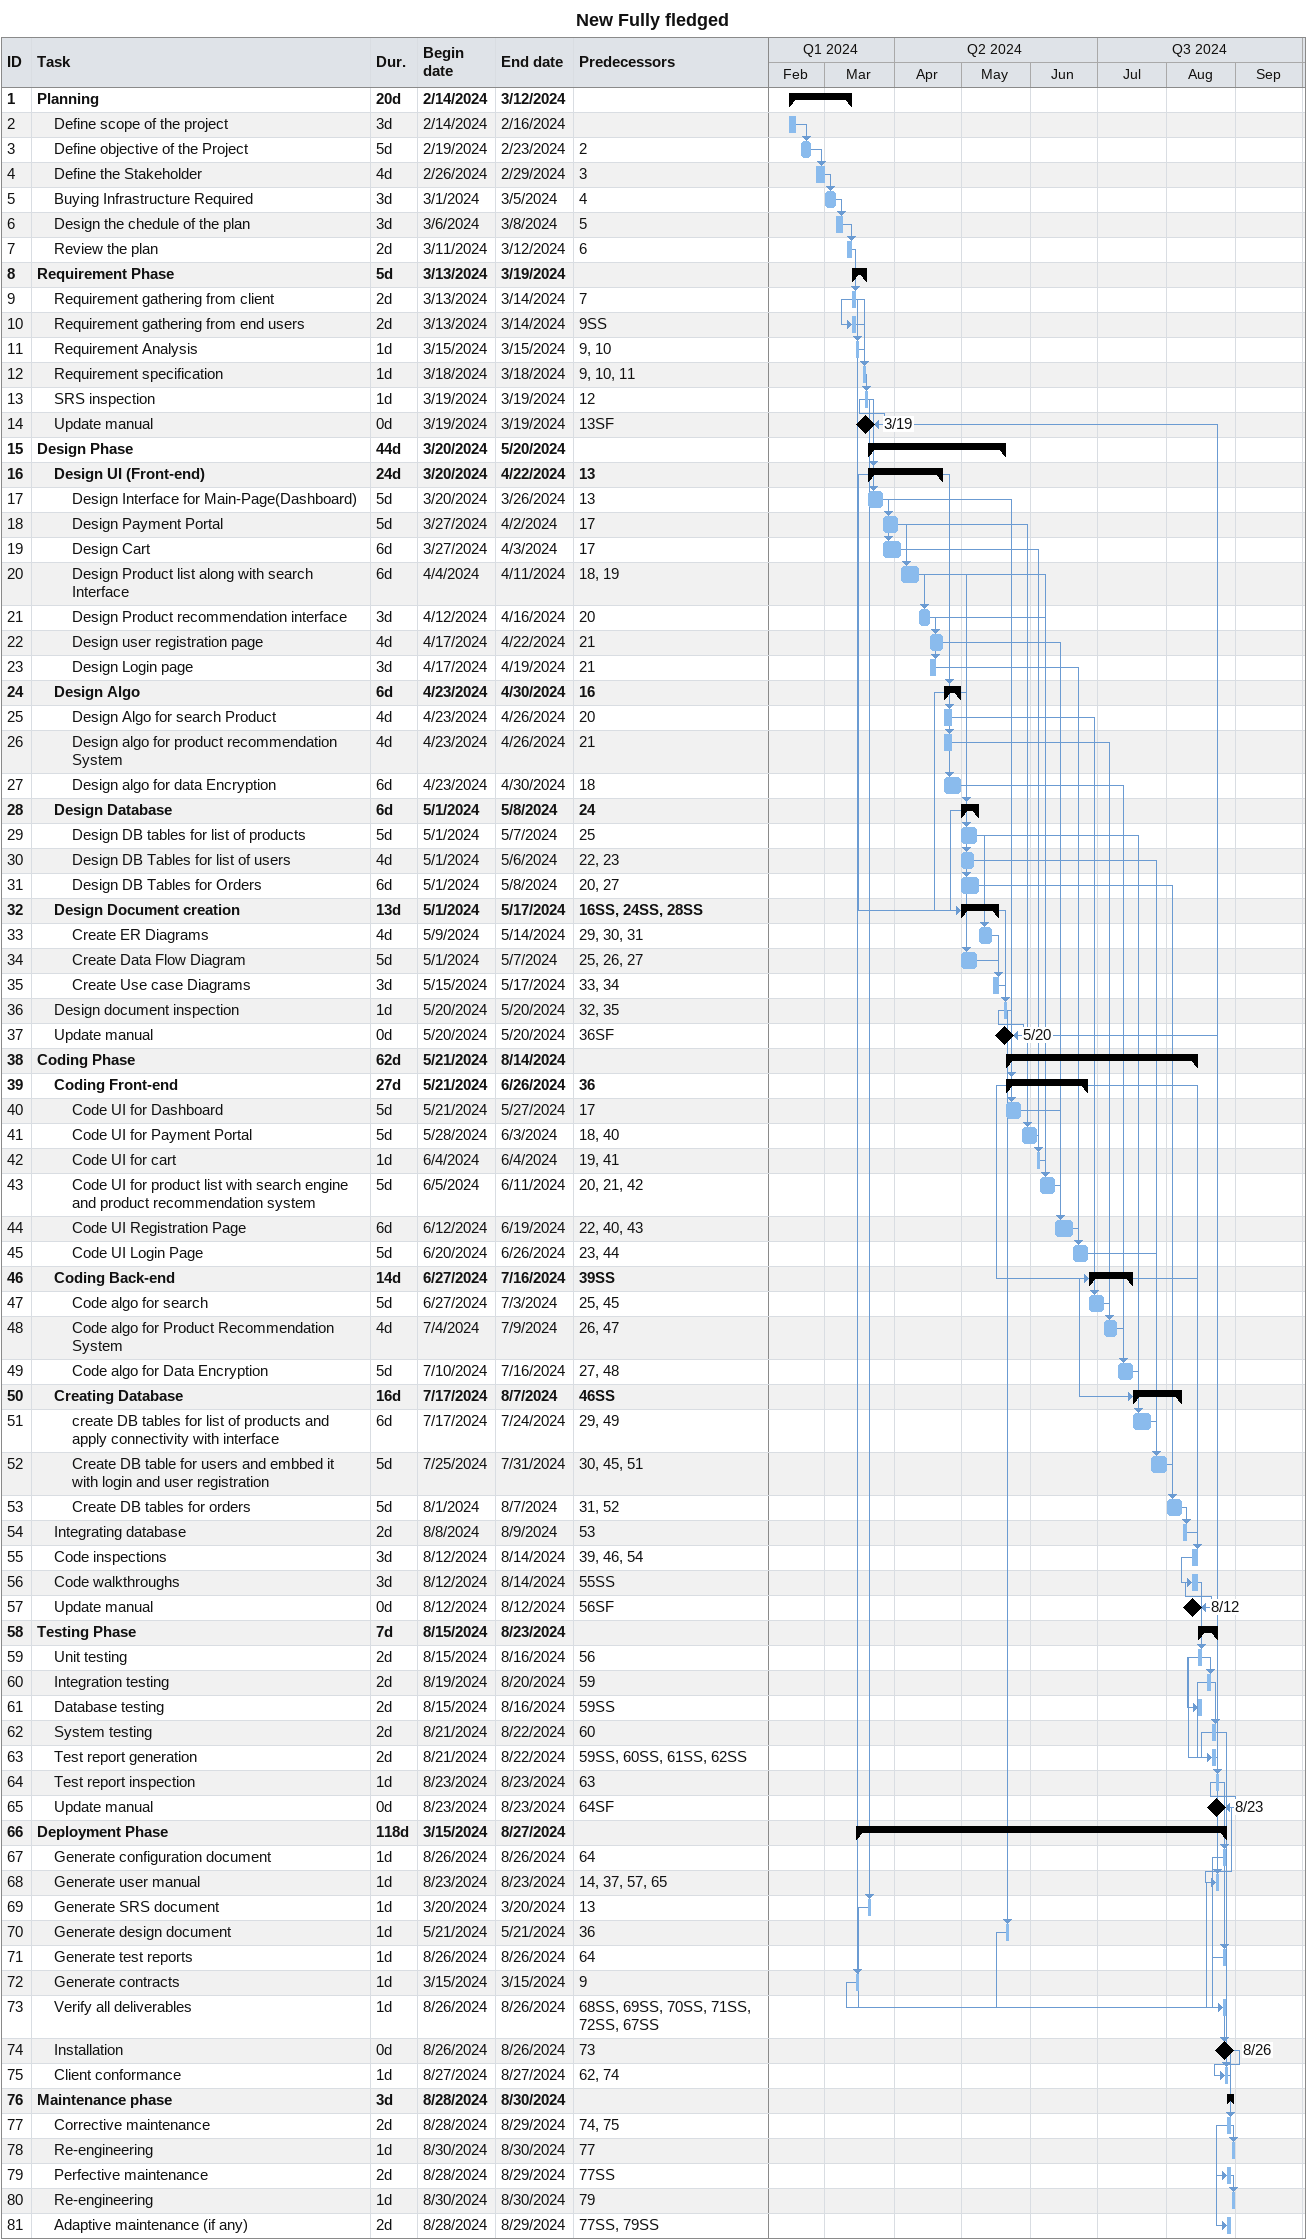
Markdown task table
New Fully fledged

| ID | Level | Task | Duration | Start | Finish | Predecessors |
|---|---|---|---|---|---|---|
| 1 | 1 | **Planning** | 20d | 2024-02-14 | 2024-03-12 |  |
| 2 | 2 | Define scope of the project | 3d | 2024-02-14 | 2024-02-16 |  |
| 3 | 2 | Define objective of the Project | 5d | 2024-02-19 | 2024-02-23 | 2 |
| 4 | 2 | Define the Stakeholder | 4d | 2024-02-26 | 2024-02-29 | 3 |
| 5 | 2 | Buying Infrastructure Required | 3d | 2024-03-01 | 2024-03-05 | 4 |
| 6 | 2 | Design the chedule of the plan | 3d | 2024-03-06 | 2024-03-08 | 5 |
| 7 | 2 | Review the plan | 2d | 2024-03-11 | 2024-03-12 | 6 |
| 8 | 1 | **Requirement Phase** | 5d | 2024-03-13 | 2024-03-19 |  |
| 9 | 2 | Requirement gathering from client | 2d | 2024-03-13 | 2024-03-14 | 7 |
| 10 | 2 | Requirement gathering from end users | 2d | 2024-03-13 | 2024-03-14 | 9SS |
| 11 | 2 | Requirement Analysis | 1d | 2024-03-15 | 2024-03-15 | 9, 10 |
| 12 | 2 | Requirement specification | 1d | 2024-03-18 | 2024-03-18 | 9, 10, 11 |
| 13 | 2 | SRS inspection | 1d | 2024-03-19 | 2024-03-19 | 12 |
| 14 | 2 | Update manual | 0d | 2024-03-19 | 2024-03-19 | 13SF |
| 15 | 1 | **Design Phase** | 44d | 2024-03-20 | 2024-05-20 |  |
| 16 | 2 | **Design UI (Front-end)** | 24d | 2024-03-20 | 2024-04-22 | 13 |
| 17 | 3 | Design Interface for Main-Page(Dashboard) | 5d | 2024-03-20 | 2024-03-26 | 13 |
| 18 | 3 | Design Payment Portal | 5d | 2024-03-27 | 2024-04-02 | 17 |
| 19 | 3 | Design Cart | 6d | 2024-03-27 | 2024-04-03 | 17 |
| 20 | 3 | Design Product list along with search Interface | 6d | 2024-04-04 | 2024-04-11 | 18, 19 |
| 21 | 3 | Design Product recommendation interface | 3d | 2024-04-12 | 2024-04-16 | 20 |
| 22 | 3 | Design user registration page | 4d | 2024-04-17 | 2024-04-22 | 21 |
| 23 | 3 | Design Login page | 3d | 2024-04-17 | 2024-04-19 | 21 |
| 24 | 2 | **Design Algo** | 6d | 2024-04-23 | 2024-04-30 | 16 |
| 25 | 3 | Design Algo for search Product | 4d | 2024-04-23 | 2024-04-26 | 20 |
| 26 | 3 | Design algo for product recommendation System | 4d | 2024-04-23 | 2024-04-26 | 21 |
| 27 | 3 | Design algo for data Encryption | 6d | 2024-04-23 | 2024-04-30 | 18 |
| 28 | 2 | **Design Database** | 6d | 2024-05-01 | 2024-05-08 | 24 |
| 29 | 3 | Design DB tables for list of products | 5d | 2024-05-01 | 2024-05-07 | 25 |
| 30 | 3 | Design DB Tables for list of users | 4d | 2024-05-01 | 2024-05-06 | 22, 23 |
| 31 | 3 | Design DB Tables for Orders | 6d | 2024-05-01 | 2024-05-08 | 20, 27 |
| 32 | 2 | **Design Document creation** | 13d | 2024-05-01 | 2024-05-17 | 16SS, 24SS, 28SS |
| 33 | 3 | Create ER Diagrams | 4d | 2024-05-09 | 2024-05-14 | 29, 30, 31 |
| 34 | 3 | Create Data Flow Diagram | 5d | 2024-05-01 | 2024-05-07 | 25, 26, 27 |
| 35 | 3 | Create Use case Diagrams | 3d | 2024-05-15 | 2024-05-17 | 33, 34 |
| 36 | 2 | Design document inspection | 1d | 2024-05-20 | 2024-05-20 | 32, 35 |
| 37 | 2 | Update manual | 0d | 2024-05-20 | 2024-05-20 | 36SF |
| 38 | 1 | **Coding Phase** | 62d | 2024-05-21 | 2024-08-14 |  |
| 39 | 2 | **Coding Front-end** | 27d | 2024-05-21 | 2024-06-26 | 36 |
| 40 | 3 | Code UI for Dashboard | 5d | 2024-05-21 | 2024-05-27 | 17 |
| 41 | 3 | Code UI for Payment Portal | 5d | 2024-05-28 | 2024-06-03 | 18, 40 |
| 42 | 3 | Code UI for cart | 1d | 2024-06-04 | 2024-06-04 | 19, 41 |
| 43 | 3 | Code UI for product list with search engine and product recommendation system | 5d | 2024-06-05 | 2024-06-11 | 20, 21, 42 |
| 44 | 3 | Code UI Registration Page | 6d | 2024-06-12 | 2024-06-19 | 22, 40, 43 |
| 45 | 3 | Code UI Login Page | 5d | 2024-06-20 | 2024-06-26 | 23, 44 |
| 46 | 2 | **Coding Back-end** | 14d | 2024-06-27 | 2024-07-16 | 39SS |
| 47 | 3 | Code algo for search | 5d | 2024-06-27 | 2024-07-03 | 25, 45 |
| 48 | 3 | Code algo for Product Recommendation System | 4d | 2024-07-04 | 2024-07-09 | 26, 47 |
| 49 | 3 | Code algo for Data Encryption | 5d | 2024-07-10 | 2024-07-16 | 27, 48 |
| 50 | 2 | **Creating Database** | 16d | 2024-07-17 | 2024-08-07 | 46SS |
| 51 | 3 | create DB tables for list of products and apply connectivity with interface | 6d | 2024-07-17 | 2024-07-24 | 29, 49 |
| 52 | 3 | Create DB table for users and embbed it with login and user registration | 5d | 2024-07-25 | 2024-07-31 | 30, 45, 51 |
| 53 | 3 | Create DB tables for orders | 5d | 2024-08-01 | 2024-08-07 | 31, 52 |
| 54 | 2 | Integrating database | 2d | 2024-08-08 | 2024-08-09 | 53 |
| 55 | 2 | Code inspections | 3d | 2024-08-12 | 2024-08-14 | 39, 46, 54 |
| 56 | 2 | Code walkthroughs | 3d | 2024-08-12 | 2024-08-14 | 55SS |
| 57 | 2 | Update manual | 0d | 2024-08-12 | 2024-08-12 | 56SF |
| 58 | 1 | **Testing Phase** | 7d | 2024-08-15 | 2024-08-23 |  |
| 59 | 2 | Unit testing | 2d | 2024-08-15 | 2024-08-16 | 56 |
| 60 | 2 | Integration testing | 2d | 2024-08-19 | 2024-08-20 | 59 |
| 61 | 2 | Database testing | 2d | 2024-08-15 | 2024-08-16 | 59SS |
| 62 | 2 | System testing | 2d | 2024-08-21 | 2024-08-22 | 60 |
| 63 | 2 | Test report generation | 2d | 2024-08-21 | 2024-08-22 | 59SS, 60SS, 61SS, 62SS |
| 64 | 2 | Test report inspection | 1d | 2024-08-23 | 2024-08-23 | 63 |
| 65 | 2 | Update manual | 0d | 2024-08-23 | 2024-08-23 | 64SF |
| 66 | 1 | **Deployment Phase** | 118d | 2024-03-15 | 2024-08-27 |  |
| 67 | 2 | Generate configuration document | 1d | 2024-08-26 | 2024-08-26 | 64 |
| 68 | 2 | Generate user manual | 1d | 2024-08-23 | 2024-08-23 | 14, 37, 57, 65 |
| 69 | 2 | Generate SRS document | 1d | 2024-03-20 | 2024-03-20 | 13 |
| 70 | 2 | Generate design document | 1d | 2024-05-21 | 2024-05-21 | 36 |
| 71 | 2 | Generate test reports | 1d | 2024-08-26 | 2024-08-26 | 64 |
| 72 | 2 | Generate contracts | 1d | 2024-03-15 | 2024-03-15 | 9 |
| 73 | 2 | Verify all deliverables | 1d | 2024-08-26 | 2024-08-26 | 68SS, 69SS, 70SS, 71SS, 72SS, 67SS |
| 74 | 2 | Installation | 0d | 2024-08-26 | 2024-08-26 | 73 |
| 75 | 2 | Client conformance | 1d | 2024-08-27 | 2024-08-27 | 62, 74 |
| 76 | 1 | **Maintenance phase** | 3d | 2024-08-28 | 2024-08-30 |  |
| 77 | 2 | Corrective maintenance | 2d | 2024-08-28 | 2024-08-29 | 74, 75 |
| 78 | 2 | Re-engineering | 1d | 2024-08-30 | 2024-08-30 | 77 |
| 79 | 2 | Perfective maintenance | 2d | 2024-08-28 | 2024-08-29 | 77SS |
| 80 | 2 | Re-engineering | 1d | 2024-08-30 | 2024-08-30 | 79 |
| 81 | 2 | Adaptive maintenance (if any) | 2d | 2024-08-28 | 2024-08-29 | 77SS, 79SS |
